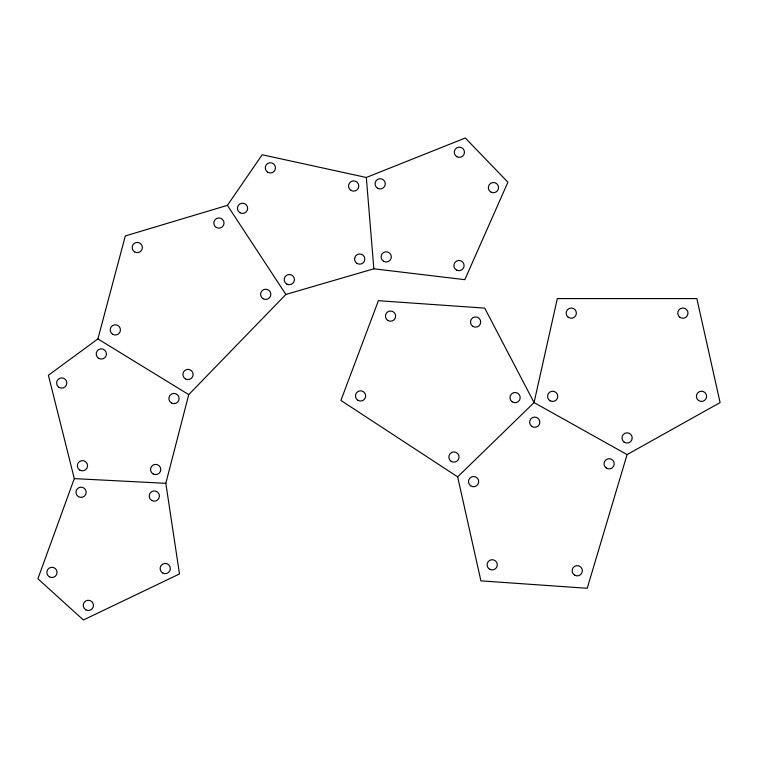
<?xml version="1.0" encoding="UTF-8"?>
<svg xmlns="http://www.w3.org/2000/svg" width="758" height="758" viewBox="0 0 758 758"><rect width="100%" height="100%" fill="white"/><g stroke="black" fill="none" stroke-linecap="round" stroke-linejoin="round"><path stroke-width="1.14" d="M165.822 483.329L188.742 394.615L285.87 294.445L373.846 268.796L464.825 279.674L507.907 182.204L465.298 138.003L366.313 177.476L262.192 154.765L227.4 205.352L125.316 235.937L97.896 338.911L48.398 375.248L74.303 478.611L37.9 578.771L83.399 619.997L179.494 573.939L165.822 483.329L74.303 478.611M627.084 454.582L587.213 588.293L480.913 580.855L457.652 476.858L340.911 400.451L378.403 300.699L484.713 308.127L534.068 402.583L627.084 454.582L720.1 402.583L696.848 298.586L557.32 298.586L534.068 402.583L457.652 476.858M97.896 338.911L188.742 394.615M227.4 205.352L285.87 294.445M366.313 177.476L373.846 268.796M531.728 426.337A5.117 5.117 0 0 0 539.819 422.718A5.117 5.117 0 0 0 532.637 417.525A5.117 5.117 0 0 0 531.728 426.337M470.604 485.764A5.117 5.117 0 0 0 478.686 482.135A5.117 5.117 0 0 0 471.504 476.953A5.117 5.117 0 0 0 470.604 485.764M489.649 569.249A5.117 5.117 0 0 0 497.314 564.814A5.117 5.117 0 0 0 489.649 560.389A5.117 5.117 0 0 0 489.649 569.249M574.687 575.189A5.117 5.117 0 0 0 582.362 570.755A5.117 5.117 0 0 0 574.687 566.33A5.117 5.117 0 0 0 574.687 575.189M606.144 467.932A5.117 5.117 0 0 0 614.226 464.313A5.117 5.117 0 0 0 607.054 459.121A5.117 5.117 0 0 0 606.144 467.932M698.497 400.48A5.117 5.117 0 0 0 706.589 396.86A5.117 5.117 0 0 0 699.407 391.668A5.117 5.117 0 0 0 698.497 400.48M679.898 317.289A5.117 5.117 0 0 0 687.98 313.66A5.117 5.117 0 0 0 680.798 308.468A5.117 5.117 0 0 0 679.898 317.289M568.273 317.289A5.117 5.117 0 0 0 576.355 313.66A5.117 5.117 0 0 0 569.182 308.468A5.117 5.117 0 0 0 568.273 317.289M550.109 400.774A5.117 5.117 0 0 0 557.784 396.339A5.117 5.117 0 0 0 550.109 391.905A5.117 5.117 0 0 0 550.109 400.774M624.08 442.085A5.117 5.117 0 0 0 632.172 438.465A5.117 5.117 0 0 0 624.99 433.273A5.117 5.117 0 0 0 624.08 442.085M473.039 326.48A5.117 5.117 0 0 0 480.714 322.055A5.117 5.117 0 0 0 473.039 317.621A5.117 5.117 0 0 0 473.039 326.48M387.992 320.539A5.117 5.117 0 0 0 395.667 316.105A5.117 5.117 0 0 0 387.992 311.68A5.117 5.117 0 0 0 387.992 320.539M357.994 400.338A5.117 5.117 0 0 0 365.669 395.913A5.117 5.117 0 0 0 357.994 391.479A5.117 5.117 0 0 0 357.994 400.338M450.953 461.186A5.117 5.117 0 0 0 459.045 457.557A5.117 5.117 0 0 0 451.863 452.374A5.117 5.117 0 0 0 450.953 461.186M512.086 401.759A5.117 5.117 0 0 0 520.168 398.139A5.117 5.117 0 0 0 512.986 392.947A5.117 5.117 0 0 0 512.086 401.759M49.384 576.819A5.117 5.117 0 0 0 57.068 572.423A5.117 5.117 0 0 0 49.412 567.96A5.117 5.117 0 0 0 49.384 576.819M85.787 609.811A5.117 5.117 0 0 0 93.471 605.405A5.117 5.117 0 0 0 85.815 600.952A5.117 5.117 0 0 0 85.787 609.811M162.657 572.963A5.117 5.117 0 0 0 170.351 568.557A5.117 5.117 0 0 0 162.695 564.104A5.117 5.117 0 0 0 162.657 572.963M151.714 500.47A5.117 5.117 0 0 0 159.407 496.073A5.117 5.117 0 0 0 151.752 491.61A5.117 5.117 0 0 0 151.714 500.47M78.51 496.698A5.117 5.117 0 0 0 86.194 492.293A5.117 5.117 0 0 0 78.538 487.839A5.117 5.117 0 0 0 78.51 496.698M357.132 263.49A5.117 5.117 0 0 0 364.816 259.084A5.117 5.117 0 0 0 357.16 254.631A5.117 5.117 0 0 0 357.132 263.49M351.096 190.438A5.117 5.117 0 0 0 358.79 186.032A5.117 5.117 0 0 0 351.125 181.569A5.117 5.117 0 0 0 351.096 190.438M267.801 172.265A5.117 5.117 0 0 0 275.495 167.859A5.117 5.117 0 0 0 267.83 163.406A5.117 5.117 0 0 0 267.801 172.265M239.973 212.733A5.117 5.117 0 0 0 247.658 208.336A5.117 5.117 0 0 0 240.002 203.874A5.117 5.117 0 0 0 239.973 212.733M286.751 284.013A5.117 5.117 0 0 0 294.436 279.607A5.117 5.117 0 0 0 286.78 275.154A5.117 5.117 0 0 0 286.751 284.013M456.42 270.009A5.117 5.117 0 0 0 464.104 265.603A5.117 5.117 0 0 0 456.449 261.15A5.117 5.117 0 0 0 456.42 270.009M490.881 192.03A5.117 5.117 0 0 0 498.565 187.624A5.117 5.117 0 0 0 490.909 183.171A5.117 5.117 0 0 0 490.881 192.03M456.79 156.669A5.117 5.117 0 0 0 464.474 152.263A5.117 5.117 0 0 0 456.818 147.81A5.117 5.117 0 0 0 456.79 156.669M377.598 188.249A5.117 5.117 0 0 0 385.291 183.843A5.117 5.117 0 0 0 377.636 179.39A5.117 5.117 0 0 0 377.598 188.249M383.633 261.302A5.117 5.117 0 0 0 391.317 256.905A5.117 5.117 0 0 0 383.662 252.442A5.117 5.117 0 0 0 383.633 261.302M153.088 473.921A5.117 5.117 0 0 0 160.772 469.515A5.117 5.117 0 0 0 153.116 465.052A5.117 5.117 0 0 0 153.088 473.921M171.431 402.943A5.117 5.117 0 0 0 179.115 398.537A5.117 5.117 0 0 0 171.46 394.084A5.117 5.117 0 0 0 171.431 402.943M98.748 358.382A5.117 5.117 0 0 0 106.433 353.977A5.117 5.117 0 0 0 98.777 349.523A5.117 5.117 0 0 0 98.748 358.382M59.152 387.442A5.117 5.117 0 0 0 66.837 383.046A5.117 5.117 0 0 0 59.181 378.583A5.117 5.117 0 0 0 59.152 387.442M79.874 470.14A5.117 5.117 0 0 0 87.568 465.734A5.117 5.117 0 0 0 79.912 461.281A5.117 5.117 0 0 0 79.874 470.14M263.14 298.747A5.117 5.117 0 0 0 270.824 294.341A5.117 5.117 0 0 0 263.168 289.888A5.117 5.117 0 0 0 263.14 298.747M216.352 227.476A5.117 5.117 0 0 0 224.046 223.07A5.117 5.117 0 0 0 216.39 218.617A5.117 5.117 0 0 0 216.352 227.476M134.687 251.94A5.117 5.117 0 0 0 142.381 247.534A5.117 5.117 0 0 0 134.716 243.081A5.117 5.117 0 0 0 134.687 251.94M112.752 334.325A5.117 5.117 0 0 0 120.437 329.919A5.117 5.117 0 0 0 112.781 325.466A5.117 5.117 0 0 0 112.752 334.325M185.435 378.886A5.117 5.117 0 0 0 193.119 374.48A5.117 5.117 0 0 0 185.464 370.027A5.117 5.117 0 0 0 185.435 378.886"/></g></svg>
